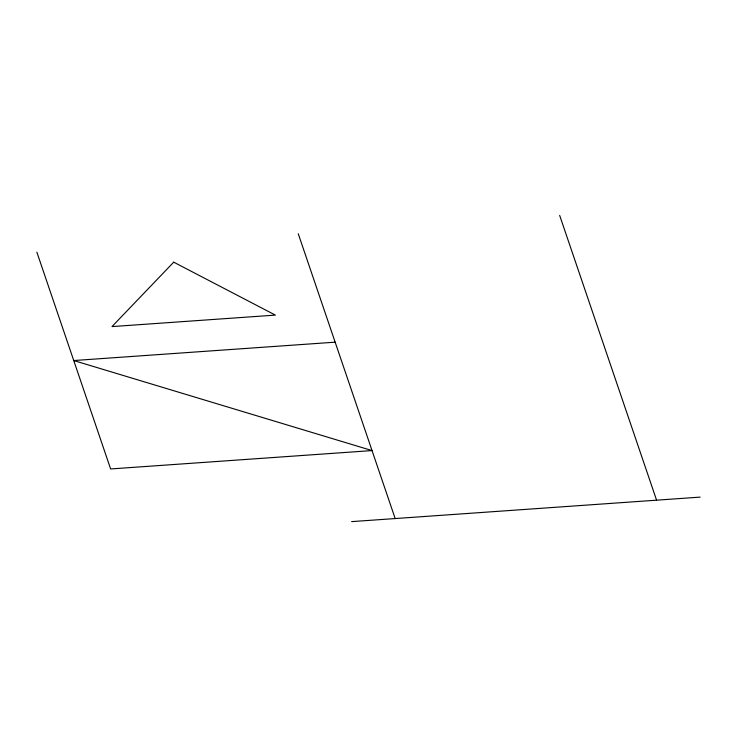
<?xml version="1.0" encoding="UTF-8"?>
<svg xmlns="http://www.w3.org/2000/svg" width="737" height="737" viewBox="0 0 737 737"><rect width="100%" height="100%" fill="white"/><g stroke="black" fill="none" stroke-linecap="round" stroke-linejoin="round"><path stroke-width="1.11" d="M335.151 342.171L73.746 360.54L372.038 450.574L110.633 468.953L36.85 252.137M351.604 521.621L700.15 497.116M559.659 215.379L656.584 500.183M298.255 233.758L395.179 518.562M173.711 262.169L111.987 326.592L275.371 315.104L173.711 262.169"/></g></svg>
